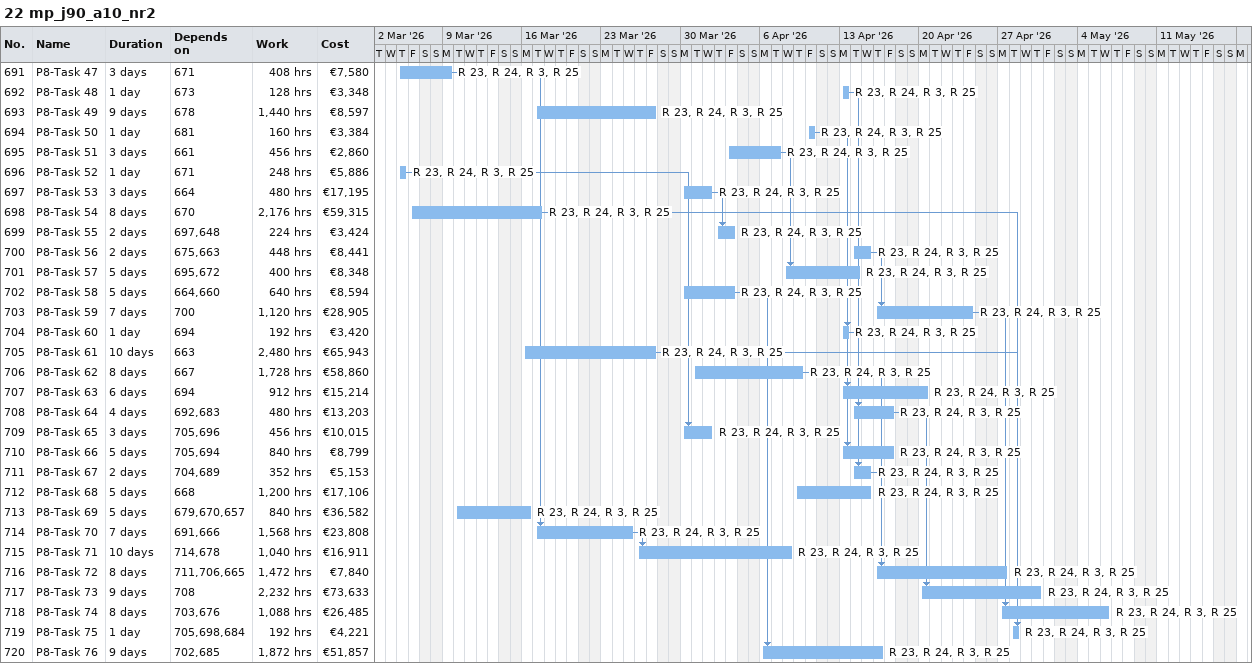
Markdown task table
22 mp_j90_a10_nr2

| ID | Task | Duration | Start | Finish | Predecessors | Resources | Work (h) | Cost (€) |
|---|---|---|---|---|---|---|---|---|
| 691 | P8-Task 47 | 3d | 2026-03-05 | 2026-03-09 | 671 | R 23, R 24, R 3, R 25 | 408 | 7580 |
| 692 | P8-Task 48 | 1d | 2026-04-13 | 2026-04-13 | 673 | R 23, R 24, R 3, R 25 | 128 | 3348 |
| 693 | P8-Task 49 | 9d | 2026-03-17 | 2026-03-27 | 678 | R 23, R 24, R 3, R 25 | 1440 | 8597 |
| 694 | P8-Task 50 | 1d | 2026-04-10 | 2026-04-10 | 681 | R 23, R 24, R 3, R 25 | 160 | 3384 |
| 695 | P8-Task 51 | 3d | 2026-04-03 | 2026-04-07 | 661 | R 23, R 24, R 3, R 25 | 456 | 2860 |
| 696 | P8-Task 52 | 1d | 2026-03-05 | 2026-03-05 | 671 | R 23, R 24, R 3, R 25 | 248 | 5886 |
| 697 | P8-Task 53 | 3d | 2026-03-30 | 2026-04-01 | 664 | R 23, R 24, R 3, R 25 | 480 | 17195 |
| 698 | P8-Task 54 | 8d | 2026-03-06 | 2026-03-17 | 670 | R 23, R 24, R 3, R 25 | 2176 | 59315 |
| 699 | P8-Task 55 | 2d | 2026-04-02 | 2026-04-03 | 697, 648 | R 23, R 24, R 3, R 25 | 224 | 3424 |
| 700 | P8-Task 56 | 2d | 2026-04-14 | 2026-04-15 | 675, 663 | R 23, R 24, R 3, R 25 | 448 | 8441 |
| 701 | P8-Task 57 | 5d | 2026-04-08 | 2026-04-14 | 695, 672 | R 23, R 24, R 3, R 25 | 400 | 8348 |
| 702 | P8-Task 58 | 5d | 2026-03-30 | 2026-04-03 | 664, 660 | R 23, R 24, R 3, R 25 | 640 | 8594 |
| 703 | P8-Task 59 | 7d | 2026-04-16 | 2026-04-24 | 700 | R 23, R 24, R 3, R 25 | 1120 | 28905 |
| 704 | P8-Task 60 | 1d | 2026-04-13 | 2026-04-13 | 694 | R 23, R 24, R 3, R 25 | 192 | 3420 |
| 705 | P8-Task 61 | 10d | 2026-03-16 | 2026-03-27 | 663 | R 23, R 24, R 3, R 25 | 2480 | 65943 |
| 706 | P8-Task 62 | 8d | 2026-03-31 | 2026-04-09 | 667 | R 23, R 24, R 3, R 25 | 1728 | 58860 |
| 707 | P8-Task 63 | 6d | 2026-04-13 | 2026-04-20 | 694 | R 23, R 24, R 3, R 25 | 912 | 15214 |
| 708 | P8-Task 64 | 4d | 2026-04-14 | 2026-04-17 | 692, 683 | R 23, R 24, R 3, R 25 | 480 | 13203 |
| 709 | P8-Task 65 | 3d | 2026-03-30 | 2026-04-01 | 705, 696 | R 23, R 24, R 3, R 25 | 456 | 10015 |
| 710 | P8-Task 66 | 5d | 2026-04-13 | 2026-04-17 | 705, 694 | R 23, R 24, R 3, R 25 | 840 | 8799 |
| 711 | P8-Task 67 | 2d | 2026-04-14 | 2026-04-15 | 704, 689 | R 23, R 24, R 3, R 25 | 352 | 5153 |
| 712 | P8-Task 68 | 5d | 2026-04-09 | 2026-04-15 | 668 | R 23, R 24, R 3, R 25 | 1200 | 17106 |
| 713 | P8-Task 69 | 5d | 2026-03-10 | 2026-03-16 | 679, 670, 657 | R 23, R 24, R 3, R 25 | 840 | 36582 |
| 714 | P8-Task 70 | 7d | 2026-03-17 | 2026-03-25 | 691, 666 | R 23, R 24, R 3, R 25 | 1568 | 23808 |
| 715 | P8-Task 71 | 10d | 2026-03-26 | 2026-04-08 | 714, 678 | R 23, R 24, R 3, R 25 | 1040 | 16911 |
| 716 | P8-Task 72 | 8d | 2026-04-16 | 2026-04-27 | 711, 706, 665 | R 23, R 24, R 3, R 25 | 1472 | 7840 |
| 717 | P8-Task 73 | 9d | 2026-04-20 | 2026-04-30 | 708 | R 23, R 24, R 3, R 25 | 2232 | 73633 |
| 718 | P8-Task 74 | 8d | 2026-04-27 | 2026-05-06 | 703, 676 | R 23, R 24, R 3, R 25 | 1088 | 26485 |
| 719 | P8-Task 75 | 1d | 2026-04-28 | 2026-04-28 | 705, 698, 684 | R 23, R 24, R 3, R 25 | 192 | 4221 |
| 720 | P8-Task 76 | 9d | 2026-04-06 | 2026-04-16 | 702, 685 | R 23, R 24, R 3, R 25 | 1872 | 51857 |
